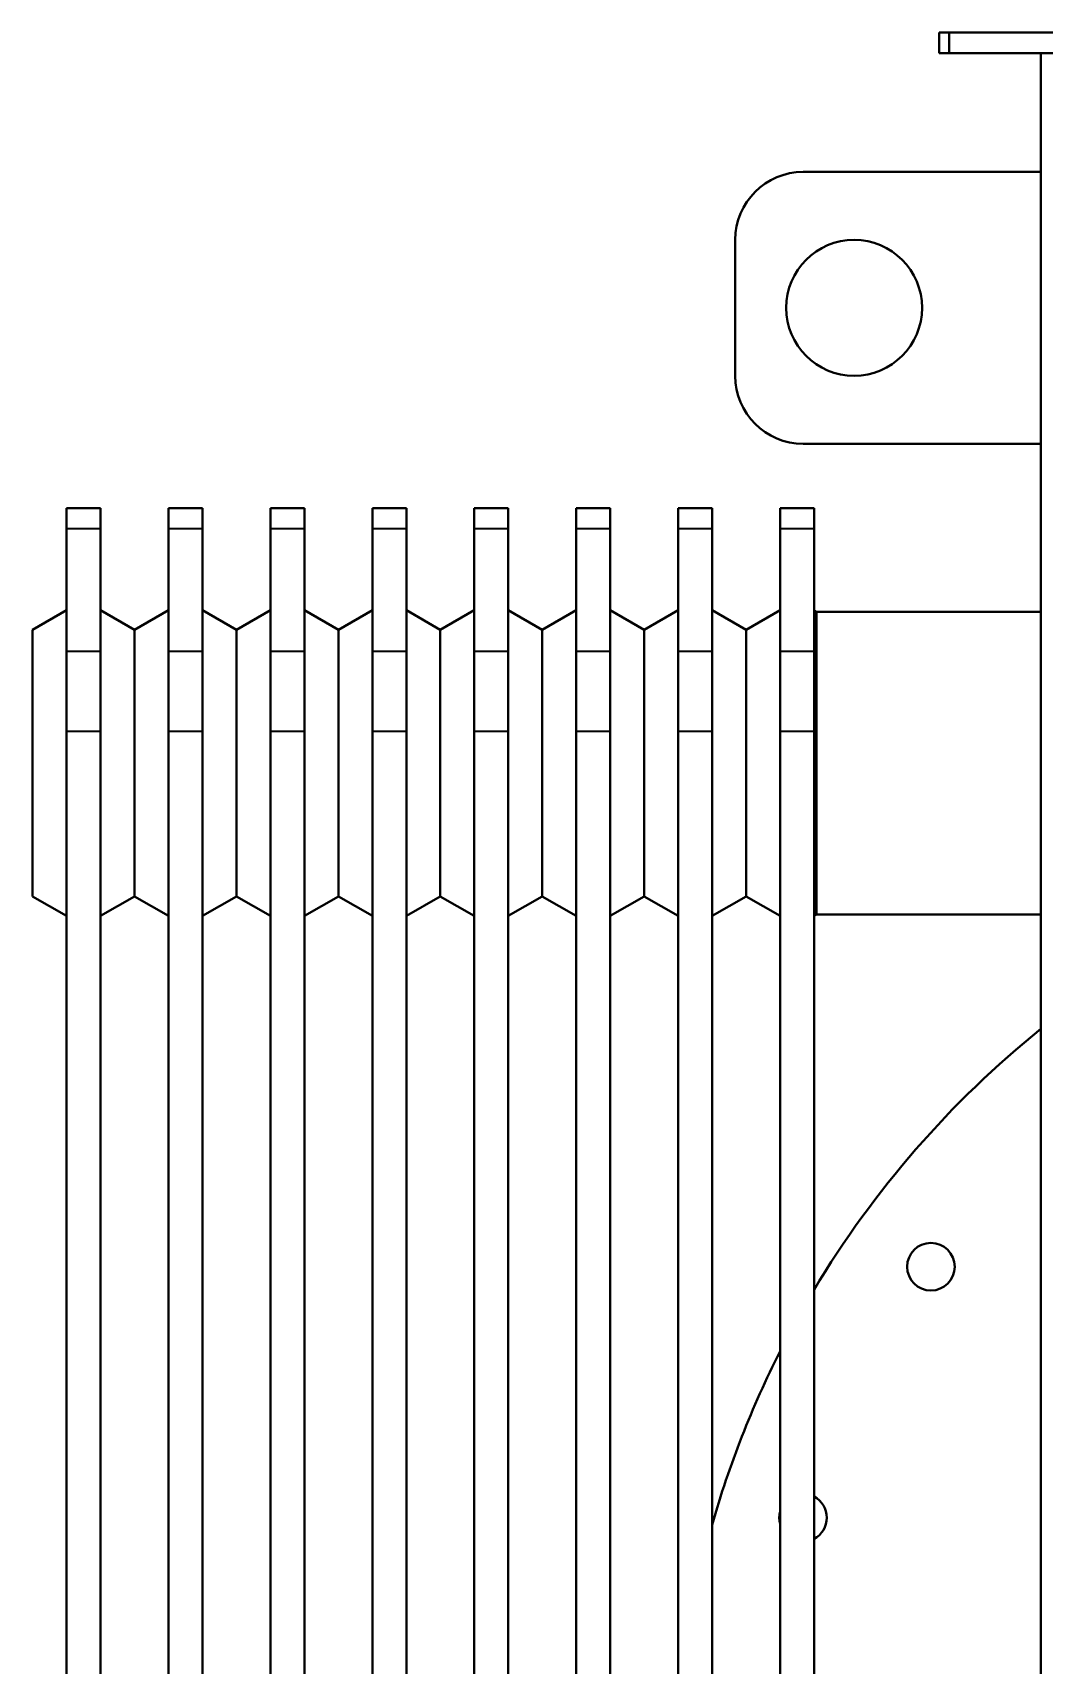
# Model space of a CAD drawing. Header units: millimetres. Extents: x 0 to 5945, y 0 to 4205.
# Drawn here: x 3512.9 to 3810.7, y 1542.3 to 2022.9 of the extents above; entities that cross this region are included whole.
import ezdxf

# ---------------------------------------------------------------- set-up
doc = ezdxf.new("R2010")
doc.units = ezdxf.units.MM
doc.header["$LTSCALE"] = 5
doc.layers.add('가시적인 것(ISO)', color=3, linetype='Continuous', lineweight=40)
doc.layers.add('가시적인 좁은 것(ISO)', color=3, linetype='Continuous', lineweight=35)

msp = doc.modelspace()

# ---------------------------------------------------------------- linework, layer by layer
at = {"layer": '가시적인 것(ISO)'}
for p, q in [((3782.661, 2022.896), (3779.661, 2022.896)), ((3779.661, 2022.896), (3779.661, 2016.896)), ((3782.661, 2016.896), (3782.661, 2022.896)), ((4200.661, 2022.896), (3782.661, 2022.896)), ((3779.661, 2016.896), (3782.661, 2016.896)), ((3782.661, 2016.896), (4200.661, 2016.896)), ((3809.661, 772.396), (3809.661, 2016.896)), ((3809.661, 1981.896), (3739.661, 1981.896)), ((3719.661, 1921.896), (3719.661, 1961.896)), ((3809.661, 1901.896), (3739.661, 1901.896)), ((3522.861, 1882.896), (3522.861, 1876.865)), ((3522.861, 1882.896), (3532.861, 1882.896)), ((3532.861, 1876.865), (3532.861, 1882.896)), ((3552.861, 1882.896), (3552.861, 1876.865)), ((3552.861, 1882.896), (3562.861, 1882.896)), ((3562.861, 1876.865), (3562.861, 1882.896)), ((3582.861, 1882.896), (3582.861, 1876.865)), ((3582.861, 1882.896), (3592.861, 1882.896)), ((3592.861, 1876.865), (3592.861, 1882.896)), ((3612.861, 1882.896), (3612.861, 1876.865)), ((3612.861, 1882.896), (3622.861, 1882.896)), ((3622.861, 1876.865), (3622.861, 1882.896)), ((3642.861, 1882.896), (3642.861, 1876.865)), ((3642.861, 1882.896), (3652.861, 1882.896)), ((3652.861, 1876.865), (3652.861, 1882.896)), ((3672.861, 1882.896), (3672.861, 1876.865)), ((3672.861, 1882.896), (3682.861, 1882.896)), ((3682.861, 1876.865), (3682.861, 1882.896)), ((3702.861, 1882.896), (3702.861, 1876.865)), ((3702.861, 1882.896), (3712.861, 1882.896)), ((3712.861, 1876.865), (3712.861, 1882.896)), ((3732.861, 1882.896), (3732.861, 1876.865)), ((3732.861, 1882.896), (3742.861, 1882.896)), ((3742.861, 1876.865), (3742.861, 1882.896)), ((3522.861, 1840.705), (3522.861, 1876.865)), ((3532.861, 1876.865), (3532.861, 1840.705)), ((3552.861, 1840.705), (3552.861, 1876.865)), ((3562.861, 1876.865), (3562.861, 1840.705)), ((3582.861, 1840.705), (3582.861, 1876.865)), ((3592.861, 1876.865), (3592.861, 1840.705)), ((3612.861, 1840.705), (3612.861, 1876.865)), ((3622.861, 1876.865), (3622.861, 1840.705)), ((3642.861, 1840.705), (3642.861, 1876.865)), ((3652.861, 1876.865), (3652.861, 1840.705)), ((3672.861, 1840.705), (3672.861, 1876.865)), ((3682.861, 1876.865), (3682.861, 1840.705)), ((3702.861, 1840.705), (3702.861, 1876.865)), ((3712.861, 1876.865), (3712.861, 1840.705)), ((3732.861, 1840.705), (3732.861, 1876.865)), ((3742.861, 1876.865), (3742.861, 1840.705)), ((3512.861, 1847.122), (3522.861, 1852.896)), ((3542.861, 1847.122), (3532.861, 1852.896)), ((3542.861, 1847.122), (3552.861, 1852.896)), ((3572.861, 1847.122), (3562.861, 1852.896)), ((3572.861, 1847.122), (3582.861, 1852.896)), ((3602.861, 1847.122), (3592.861, 1852.896)), ((3602.861, 1847.122), (3612.861, 1852.896)), ((3632.861, 1847.122), (3622.861, 1852.896)), ((3632.861, 1847.122), (3642.861, 1852.896)), ((3662.861, 1847.122), (3652.861, 1852.896)), ((3662.861, 1847.122), (3672.861, 1852.896)), ((3692.861, 1847.122), (3682.861, 1852.896)), ((3692.861, 1847.122), (3702.861, 1852.896)), ((3722.861, 1847.122), (3712.861, 1852.896)), ((3722.861, 1847.122), (3732.861, 1852.896)), ((3743.64, 1852.446), (3742.861, 1852.896)), ((3743.64, 1852.446), (3743.64, 1763.346)), ((3743.64, 1852.446), (3809.661, 1852.446)), ((3512.861, 1847.122), (3512.861, 1768.669)), ((3542.861, 1847.122), (3542.861, 1768.669)), ((3572.861, 1847.122), (3572.861, 1768.669)), ((3602.861, 1847.122), (3602.861, 1768.669)), ((3632.861, 1847.122), (3632.861, 1768.669)), ((3662.861, 1847.122), (3662.861, 1768.669)), ((3692.861, 1847.122), (3692.861, 1768.669)), ((3722.861, 1847.122), (3722.861, 1768.669)), ((3522.861, 1840.705), (3522.861, 1817.213)), ((3532.861, 1817.213), (3532.861, 1840.705)), ((3552.861, 1840.705), (3552.861, 1817.213)), ((3562.861, 1817.213), (3562.861, 1840.705)), ((3582.861, 1840.705), (3582.861, 1817.213)), ((3592.861, 1817.213), (3592.861, 1840.705)), ((3612.861, 1840.705), (3612.861, 1817.213)), ((3622.861, 1817.213), (3622.861, 1840.705)), ((3642.861, 1840.705), (3642.861, 1817.213)), ((3652.861, 1817.213), (3652.861, 1840.705)), ((3672.861, 1840.705), (3672.861, 1817.213)), ((3682.861, 1817.213), (3682.861, 1840.705)), ((3702.861, 1840.705), (3702.861, 1817.213)), ((3712.861, 1817.213), (3712.861, 1840.705)), ((3732.861, 1840.705), (3732.861, 1817.213)), ((3742.861, 1817.213), (3742.861, 1840.705)), ((3522.861, 848.579), (3522.861, 1817.213)), ((3532.861, 1817.213), (3532.861, 848.579)), ((3552.861, 848.579), (3552.861, 1817.213)), ((3562.861, 1817.213), (3562.861, 848.579)), ((3582.861, 848.579), (3582.861, 1817.213)), ((3592.861, 1817.213), (3592.861, 848.579)), ((3612.861, 848.579), (3612.861, 1817.213)), ((3622.861, 1817.213), (3622.861, 848.579)), ((3642.861, 848.579), (3642.861, 1817.213)), ((3652.861, 1817.213), (3652.861, 848.579)), ((3672.861, 848.579), (3672.861, 1817.213)), ((3682.861, 1817.213), (3682.861, 848.579)), ((3702.861, 848.579), (3702.861, 1817.213)), ((3712.861, 1817.213), (3712.861, 848.579)), ((3732.861, 848.579), (3732.861, 1817.213)), ((3742.861, 1817.213), (3742.861, 848.579)), ((3512.861, 1768.669), (3522.861, 1762.896)), ((3542.861, 1768.669), (3532.861, 1762.896)), ((3542.861, 1768.669), (3552.861, 1762.896)), ((3572.861, 1768.669), (3562.861, 1762.896)), ((3572.861, 1768.669), (3582.861, 1762.896)), ((3602.861, 1768.669), (3592.861, 1762.896)), ((3602.861, 1768.669), (3612.861, 1762.896)), ((3632.861, 1768.669), (3622.861, 1762.896)), ((3632.861, 1768.669), (3642.861, 1762.896)), ((3662.861, 1768.669), (3652.861, 1762.896)), ((3662.861, 1768.669), (3672.861, 1762.896)), ((3692.861, 1768.669), (3682.861, 1762.896)), ((3692.861, 1768.669), (3702.861, 1762.896)), ((3722.861, 1768.669), (3712.861, 1762.896)), ((3722.861, 1768.669), (3732.861, 1762.896)), ((3743.64, 1763.346), (3742.861, 1762.896)), ((3743.64, 1763.346), (3809.661, 1763.346))]:
    msp.add_line(p, q, dxfattribs=at)
for centre, radius in [((3754.661, 1941.896), 20), ((3777.271, 1659.659), 7)]:
    msp.add_circle(centre, radius, dxfattribs=at)
for centre, radius, start, end in [((3739.661, 1961.896), 20, 90, 180), ((3739.661, 1921.896), 20, 180, 270), ((3991.661, 1503.896), 290, 128.87226, 149.08507), ((3991.661, 1503.896), 290, 153.17815, 164.02447), ((3739.631, 1585.785), 7, 297.47912, 62.52088), ((3739.631, 1585.785), 7, 165.27257, 194.72743)]:
    msp.add_arc(centre, radius, start, end, dxfattribs=at)
at = {"layer": '가시적인 좁은 것(ISO)'}
for p, q in [((3532.861, 1876.865), (3522.861, 1876.865)), ((3562.861, 1876.865), (3552.861, 1876.865)), ((3592.861, 1876.865), (3582.861, 1876.865)), ((3622.861, 1876.865), (3612.861, 1876.865)), ((3652.861, 1876.865), (3642.861, 1876.865)), ((3682.861, 1876.865), (3672.861, 1876.865)), ((3712.861, 1876.865), (3702.861, 1876.865)), ((3742.861, 1876.865), (3732.861, 1876.865)), ((3532.861, 1840.705), (3522.861, 1840.705)), ((3562.861, 1840.705), (3552.861, 1840.705)), ((3592.861, 1840.705), (3582.861, 1840.705)), ((3622.861, 1840.705), (3612.861, 1840.705)), ((3652.861, 1840.705), (3642.861, 1840.705)), ((3682.861, 1840.705), (3672.861, 1840.705)), ((3712.861, 1840.705), (3702.861, 1840.705)), ((3742.861, 1840.705), (3732.861, 1840.705)), ((3532.861, 1817.213), (3522.861, 1817.213)), ((3562.861, 1817.213), (3552.861, 1817.213)), ((3592.861, 1817.213), (3582.861, 1817.213)), ((3622.861, 1817.213), (3612.861, 1817.213)), ((3652.861, 1817.213), (3642.861, 1817.213)), ((3682.861, 1817.213), (3672.861, 1817.213)), ((3712.861, 1817.213), (3702.861, 1817.213)), ((3742.861, 1817.213), (3732.861, 1817.213))]:
    msp.add_line(p, q, dxfattribs=at)

doc.saveas('drawing.dxf')
